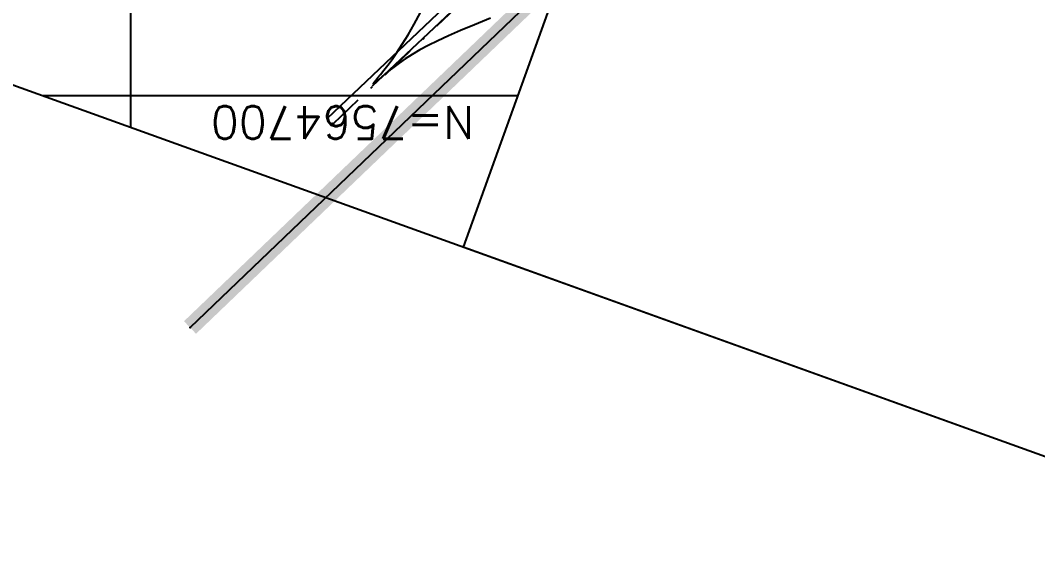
# Model space of a CAD drawing. Header units: metres. Extents: x 820373 to 834957, y 7564678 to 7566875.
# Drawn here: x 821794.93 to 821841.63, y 7564678.48 to 7564703.45 of the extents above; entities that cross this region are included whole.
import ezdxf
from ezdxf.enums import TextEntityAlignment as Align

# ---------------------------------------------------------------- set-up
doc = ezdxf.new("R2010")
doc.units = ezdxf.units.M
for name, pattern in [('HIDDEN', [0.375, 0.25, -0.125]), ('XREF_GEO$0$DIVIDE', [1.25, 0.5, -0.25, 0, -0.25, 0, -0.25]), ('XREF_TOP$0$DASHDOT', [25.4, 12.7, -6.35, 0, -6.35])]:
    doc.linetypes.add(name, pattern=pattern)
for name, color, linetype in [('P-ARTICULAÇÃO', 4, 'HIDDEN'), ('P-MALHA-IMPAR', 1, 'Continuous'), ('P-WIPEOUT2', 2, 'Continuous'), ('XREF_GEO$0$F-HZ-FAIXA-DOMINIO-EXIST', 252, 'XREF_GEO$0$DIVIDE'), ('XREF_TOP$0$T-DI-CERCA_DE_ARAME', 23, 'XREF_TOP$0$CERCA_DE_ARAME'), ('XREF_TOP$0$T-HD-VALETA_SARJETA', 132, 'Continuous'), ('XREF_TOP$0$T-HM-COTA', 252, 'Continuous'), ('XREF_TOP$0$T-HM-CURVA_INTERMEDIÁRIA', 252, 'Continuous'), ('XREF_TOP$0$T-IU-TUBO', 23, 'Continuous'), ('XREF_TOP$0$T-SV-GUIA', 23, 'XREF_TOP$0$DASHDOT'), ('XREF_TOP$0$T-SV-PÉ_GUIA', 23, 'XREF_TOP$0$DASHDOT')]:
    doc.layers.add(name, color=color, linetype=linetype)
doc.layers.add('P-FOLHA', color=4, linetype='Continuous', plot=False)
doc.styles.add('R60', font='romans.shx', dxfattribs={"height": 1.5})
doc.styles.add('XREF_TOP$0$ROMANS', font='arial.ttf', dxfattribs={"height": 1.5})
doc.styles.add('XREF_TOP$0$Standard', font='arial.ttf')
doc.linetypes.add('XREF_TOP$0$CERCA_DE_ARAME', pattern='A,0.15,-0.05,["X",XREF_TOP$0$Standard,S=0.05,R=0,X=-0.0175,Y=-0.025],-0.05', length=0.25)

# ---------------------------------------------------------------- blocks, each defined once
blk = doc.blocks.new('MALHA-IMPAR')
at = {"layer": 'P-MALHA-IMPAR'}
for p, q in [((821800, 7564698.534), (821800, 7564949.087)), ((821795.928, 7564700), (821863.478, 7564700))]:
    blk.add_line(p, q, dxfattribs=at)
at = {"layer": 'P-MALHA-IMPAR', "style": 'R60'}
blk.add_text('N=7564700', height=1.5, rotation=180, dxfattribs=at).set_placement((821809.718, 7564699.97), align=Align.BOTTOM_CENTER)
blk = doc.blocks.new('XREF_TOP$0$PONTO')
at = {"layer": 'XREF_TOP$0$T-HM-COTA'}
blk.add_point((0, 0), dxfattribs=at)
blk = doc.blocks.new('XREF_TOP$0$TUBULAÇÃO')
blk.add_lwpolyline([(-0.5, 0), (0.5, 0), (0, 1.5)], close=True)
at = {"style": 'XREF_TOP$0$ROMANS'}
blk.add_attdef('T', text='', height=1.5, rotation=90, dxfattribs=at).set_placement((-2, 0), align=Align.MIDDLE_LEFT)
blk = doc.blocks.new('XREF_TOP')
at = {"layer": 'XREF_TOP$0$T-DI-CERCA_DE_ARAME', "ltscale": 20}
blk.add_line((821802.719, 7564689.359, 852.531), (821821.653, 7564707.488, 851.884), dxfattribs=at)
at = {"layer": 'XREF_TOP$0$T-HD-VALETA_SARJETA'}
blk.add_polyline3d([(821820.328, 7564709.132, 851.746), (821820.016, 7564709.391, 851.742), (821809.019, 7564698.953, 852.138)], dxfattribs=at)
at = {"layer": 'XREF_TOP$0$T-HM-CURVA_INTERMEDIÁRIA', "flags": 128}
blk.add_lwpolyline([(821816.507, 7564703.547), (821815.782, 7564703.255), (821815.144, 7564702.99), (821814.584, 7564702.747), (821814.09, 7564702.521), (821813.654, 7564702.307), (821813.265, 7564702.099), (821812.914, 7564701.892), (821812.599, 7564701.69), (821812.317, 7564701.495), (821812.069, 7564701.309), (821811.853, 7564701.137), (821811.667, 7564700.981), (821811.51, 7564700.845), (821811.381, 7564700.732), (821811.279, 7564700.644), (821811.204, 7564700.583), (821811.156, 7564700.549), (821811.136, 7564700.544), (821811.143, 7564700.568), (821811.18, 7564700.623), (821811.245, 7564700.708), (821811.34, 7564700.825), (821811.464, 7564700.976), (821811.616, 7564701.163), (821811.794, 7564701.39), (821811.996, 7564701.662), (821812.221, 7564701.982), (821812.466, 7564702.354), (821812.729, 7564702.783), (821813.009, 7564703.271), (821813.303, 7564703.819)], dxfattribs=at)
at = {"layer": 'XREF_TOP$0$T-SV-GUIA', "ltscale": 0.125}
blk.add_line((821809.29, 7564698.71, 852.122), (821820.328, 7564709.132, 851.746), dxfattribs=at)
at = {"layer": 'XREF_TOP$0$T-SV-PÉ_GUIA'}
blk.add_polyline3d([(821820.328, 7564709.132, 851.746), (821809.245, 7564698.714, 852.051)], dxfattribs=at)
at = {"layer": 'XREF_TOP$0$T-HM-COTA', "rotation": 155.5308333333333}
for p in [(821809.019, 7564698.953, 852.138), (821809.245, 7564698.714, 852.051), (821809.29, 7564698.71, 852.122), (821802.719, 7564689.359, 852.531)]:
    blk.add_blockref('XREF_TOP$0$PONTO', p, dxfattribs=at)
at = {"layer": 'XREF_TOP$0$T-IU-TUBO', "rotation": 19.252793096122}
blk.add_blockref('XREF_TOP$0$TUBULAÇÃO', (821825.015, 7564705.386, 849.455), dxfattribs=at).add_auto_attribs({'T': 'Ø0,80'})
blk = doc.blocks.new('XREF_GEO')
at = {"layer": 'XREF_GEO$0$F-HZ-FAIXA-DOMINIO-EXIST', "ltscale": 5, "const_width": 0.8, "flags": 128}
blk.add_lwpolyline([(821802.719, 7564689.359), (821819.853, 7564705.765)], dxfattribs=at)

msp = doc.modelspace()

# ---------------------------------------------------------------- block references
at = {"ltscale": 100}
for name in ['XREF_GEO', 'XREF_TOP']:
    msp.add_blockref(name, (0, 0), dxfattribs=at)
at = {"layer": 'P-MALHA-IMPAR'}
msp.add_blockref('MALHA-IMPAR', (0, 0), dxfattribs=at)

# ---------------------------------------------------------------- next in the draw order: wipeouts: each hides what was drawn before it
msp.add_wipeout([(821903.692, 7564938.717), (821940.285, 7564913.415), (821855.732, 7564678.477), (821815.273, 7564693.038)]).dxf.layer = 'P-WIPEOUT2'

# ---------------------------------------------------------------- next in the draw order: linework, layer by layer
at = {"layer": 'P-ARTICULAÇÃO', "ltscale": 50}
msp.add_line((821815.273, 7564693.038), (821903.692, 7564938.717), dxfattribs=at)
at = {"layer": 'P-FOLHA'}
msp.add_lwpolyline([(821935.565, 7564900.298), (821855.732, 7564678.477), (821097.352, 7564951.414), (821177.184, 7565173.235)], close=True, dxfattribs=at)

doc.saveas('drawing.dxf')
